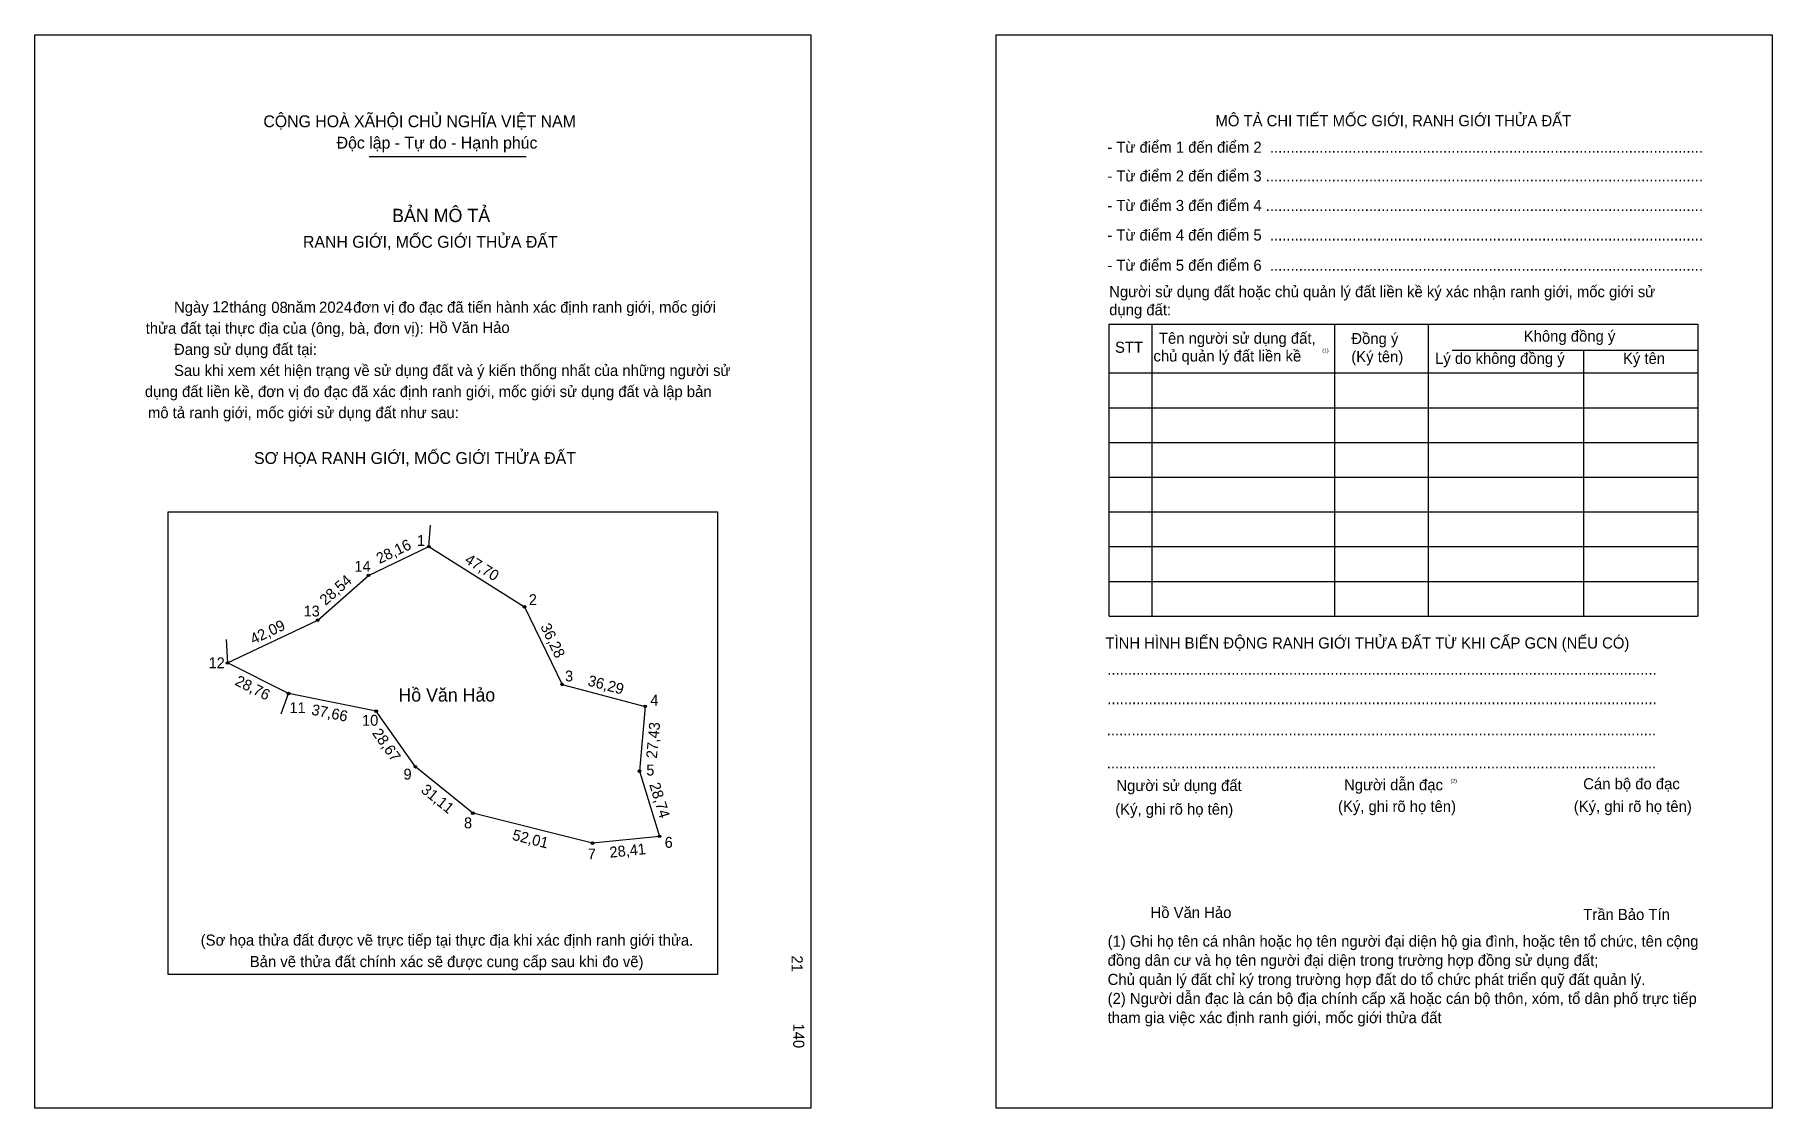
# Model space of a CAD drawing. Extents: x 547369 to 548102, y 1826117 to 1826569.
import ezdxf

# ---------------------------------------------------------------- set-up
doc = ezdxf.new("R2010")
doc.units = 0
for name, color, linetype in [('bmtKhungInTrang1', 7, 'Continuous'), ('bmtKhungInTrang2', 7, 'Continuous'), ('bmtNoiDung', 7, 'Continuous'), ('bmtTemplate', 7, 'Continuous'), ('CanhThua', 7, 'Continuous'), ('ChieuDaiCanhThua', 7, 'Continuous'), ('MocDinhThua', 7, 'Continuous'), ('RauThua', 7, 'Continuous'), ('SoHieuDinhThua', 7, 'Continuous'), ('TenChuSuDung', 7, 'Continuous')]:
    doc.layers.add(name, color=color, linetype=linetype)

msp = doc.modelspace()

# ---------------------------------------------------------------- linework, layer by layer
at = {"layer": 'bmtKhungInTrang1'}
msp.add_lwpolyline([(547369.34, 1826569.1), (547696.52, 1826569.1), (547696.52, 1826116.57), (547369.34, 1826116.57)], close=True, dxfattribs=at)
at = {"layer": 'bmtKhungInTrang2'}
msp.add_lwpolyline([(547774.54, 1826569.1), (548101.72, 1826569.1), (548101.72, 1826116.57), (547774.54, 1826116.57)], close=True, dxfattribs=at)
at = {"layer": 'bmtTemplate'}
for p, q in [((547510.33, 1826517.81), (547576.5, 1826517.81)), ((547840.18, 1826447.04), (547840.18, 1826324.02)), ((547917.14, 1826447.04), (547917.14, 1826324.02)), ((547956.74, 1826447.19), (547956.74, 1826324.02)), ((548070.4, 1826447.04), (548070.4, 1826324.02)), ((547966.79, 1826436.2), (548070.4, 1826436.2)), ((547822.24, 1826426.54), (548070.4, 1826426.54)), ((547822.24, 1826411.89), (548070.4, 1826411.89)), ((547822.24, 1826397.25), (548070.4, 1826397.25)), ((547822.24, 1826382.6), (548070.4, 1826382.6)), ((547822.24, 1826367.95), (548070.4, 1826367.95)), ((547822.24, 1826353.31), (548070.4, 1826353.31)), ((547822.24, 1826338.66), (548070.4, 1826338.66)), ((547822.24, 1826324.02), (548070.4, 1826324.02))]:
    msp.add_line(p, q, dxfattribs=at)
for points in [[(547822.08, 1826447.04), (548070.4, 1826447.04)], [(547822.08, 1826447.04), (547822.08, 1826324.02)], [(548022.1, 1826436.06), (548022.1, 1826324.02)]]:
    msp.add_lwpolyline(points, dxfattribs=at)
msp.add_lwpolyline([(547425.63, 1826172.93), (547425.63, 1826367.94), (547657.14, 1826367.94), (547657.14, 1826172.93)], close=True, dxfattribs=at)
at = {"layer": 'CanhThua'}
for p, q in [((547510.02, 1826341.21), (547535.44, 1826353.33)), ((547535.44, 1826353.33), (547575.8, 1826327.9)), ((547488.6, 1826322.34), (547510.02, 1826341.21)), ((547575.8, 1826327.9), (547591.59, 1826295.24)), ((547450.59, 1826304.27), (547488.6, 1826322.34)), ((547476.32, 1826291.42), (547450.59, 1826304.27)), ((547513.22, 1826283.95), (547476.32, 1826291.42)), ((547591.59, 1826295.24), (547626.67, 1826285.96)), ((547529.77, 1826260.53), (547513.22, 1826283.95)), ((547626.67, 1826285.96), (547624.21, 1826258.64)), ((547553.97, 1826240.98), (547529.77, 1826260.53)), ((547624.21, 1826258.64), (547632.69, 1826231.18)), ((547604.42, 1826228.31), (547553.97, 1826240.98)), ((547632.69, 1826231.18), (547604.42, 1826228.31))]:
    msp.add_line(p, q, dxfattribs=at)
at = {"layer": 'MocDinhThua'}
for centre in [(547535.44, 1826353.33), (547510.02, 1826341.21), (547575.8, 1826327.9), (547488.6, 1826322.34), (547450.59, 1826304.27), (547476.32, 1826291.42), (547591.59, 1826295.24), (547513.22, 1826283.95), (547626.67, 1826285.96), (547529.77, 1826260.53), (547624.21, 1826258.64), (547553.97, 1826240.98), (547604.42, 1826228.31), (547632.69, 1826231.18)]:
    msp.add_circle(centre, 0.549, dxfattribs=at)
at = {"layer": 'RauThua'}
for p, q in [((547535.44, 1826353.33), (547536.18, 1826362.41)), ((547450.02, 1826314.14), (547450.59, 1826304.27)), ((547473.21, 1826282.88), (547476.32, 1826291.42))]:
    msp.add_line(p, q, dxfattribs=at)

# ---------------------------------------------------------------- texts
at = {"layer": 'bmtNoiDung'}
for s, p in [('12', (547444.21, 1826452.08)), ('08', (547469.04, 1826451.82)), ('2024', (547489.18, 1826451.92)), ('Hồ Văn Hảo', (547535.42, 1826443.37)), ('Hồ Văn Hảo', (547839.66, 1826196.77))]:
    msp.add_text(s, height=4.681, dxfattribs=at).set_placement(p)
for s, p in [('21', (547688.37, 1826180.98)), ('140', (547689.04, 1826152.33))]:
    msp.add_text(s, height=4.681, rotation=270, dxfattribs=at).set_placement(p)
at = {"layer": 'bmtTemplate'}
for s, height, p in [('CỘNG HOÀ XÃHỘI CHỦ NGHĨA VIỆT NAM', 4.9934, (547465.72, 1826530.12)), ('MÔ TẢ CHI TIẾT MỐC GIỚI, RANH GIỚI THỬA ĐẤT', 4.6796, (547867.05, 1826530.52)), ('Độc lập - Tự do - Hạnh phúc', 4.9934, (547496.6, 1826521.09)), ('- Từ điểm 1 đến điểm 2  .........................................................................................................', 4.67958, (547821.44, 1826519.36)), ('- Từ điểm 2 đến điểm 3 ..........................................................................................................', 4.67958, (547821.44, 1826507.24)), ('BẢN MÔ TẢ', 5.618, (547519.97, 1826490.14)), ('- Từ điểm 3 đến điểm 4 ..........................................................................................................', 4.67958, (547821.44, 1826494.79)), ('RANH GIỚI, MỐC GIỚI THỬA ĐẤT', 4.9934, (547482.41, 1826479.31)), ('- Từ điểm 4 đến điểm 5  .........................................................................................................', 4.67958, (547821.44, 1826482.34)), ('- Từ điểm 5 đến điểm 6  .........................................................................................................', 4.67958, (547821.44, 1826469.6)), ('Người sử dụng đất hoặc chủ quản lý đất liền kề ký xác nhận ranh giới, mốc giới sử', 4.6796, (547822.24, 1826458.47)), ('Ngày     tháng     năm         đơn vị đo đạc đã tiến hành xác định ranh giới, mốc giới ', 4.6814, (547428.05, 1826451.93)), ('dụng đất:', 4.68, (547822.24, 1826450.85)), ('thửa đất tại thực địa của (ông, bà, đơn vị):', 4.6814, (547416.11, 1826443.04)), ('Không đồng ý', 4.6796, (547996.97, 1826439.72)), ('Đang sử dụng đất tại:', 4.6814, (547428.05, 1826434.14)), ('STT', 4.68, (547824.68, 1826435.03)), ('Tên người sử dụng đất,', 4.6796, (547843.2, 1826438.84)), ('Đồng ý', 4.68, (547924.3, 1826438.69)), ('Sau khi xem xét hiện trạng về sử dụng đất và ý kiến thống nhất của những người sử ', 4.6814, (547428.05, 1826425.25)), ('chủ quản lý đất liền kề', 4.6796, (547840.9, 1826431.36)), ('(1)', 1.56, (547912.08, 1826435.2)), ('(Ký tên)', 4.68, (547924.3, 1826431.08)), ('Lý do không đồng ý', 4.6796, (547959.6, 1826430.35)), ('Ký tên', 4.68, (548038.8, 1826430.35)), ('dụng đất liền kề, đơn vị đo đạc đã xác định ranh giới, mốc giới sử dụng đất và lập bản', 4.6814, (547415.76, 1826416.36)), ('mô tả ranh giới, mốc giới sử dụng đất như sau:', 4.6814, (547417.05, 1826407.47)), ('SƠ HỌA RANH GIỚI, MỐC GIỚI THỬA ĐẤT', 4.9934, (547461.78, 1826388.16)), ('TÌNH HÌNH BIẾN ĐỘNG RANH GIỚI THỬA ĐẤT TỪ KHI CẤP GCN (NẾU CÓ)', 4.6796, (547820.65, 1826310.36)), ('.....................................................................................................................................', 4.68659, (547821.44, 1826299.35)), ('.....................................................................................................................................', 4.68659, (547821.44, 1826286.9)), ('.....................................................................................................................................', 4.68659, (547821.2, 1826273.72)), ('.....................................................................................................................................', 4.68659, (547821.2, 1826259.8)), ('Người sử dụng đất', 4.6796, (547825.26, 1826250.29)), ('Người dẫn đạc', 4.6796, (547921.24, 1826250.58)), ('(2)', 1.56, (547966.18, 1826253.81)), ('Cán bộ đo đạc', 4.6796, (548022.05, 1826251.02)), ('(Ký, ghi rõ họ tên)', 4.6796, (547824.78, 1826240.33)), ('(Ký, ghi rõ họ tên)', 4.6796, (547918.69, 1826241.5)), ('(Ký, ghi rõ họ tên)', 4.6796, (548018.07, 1826241.5)), ('Trần Bảo Tín', 4.6796, (548022.05, 1826195.92)), ('(Sơ họa thửa đất được vẽ trực tiếp tại thực địa khi xác định ranh giới thửa.', 4.6814, (547439.29, 1826185.11)), ('(1) Ghi họ tên cá nhân hoặc họ tên người đại diện hộ gia đình, hoặc tên tổ chức, tên cộng', 4.6796, (547821.58, 1826184.66)), ('Bản vẽ thửa đất chính xác sẽ được cung cấp sau khi đo vẽ)', 4.6814, (547459.98, 1826176.06)), ('đồng dân cư và họ tên người đại diện trong trường hợp đồng sử dụng đất;', 4.6796, (547821.58, 1826176.61)), ('Chủ quản lý đất chỉ ký trong trường hợp đất do tổ chức phát triển quỹ đất quản lý.', 4.6796, (547821.58, 1826168.55)), ('(2) Người dẫn đạc là cán bộ địa chính cấp xã hoặc cán bộ thôn, xóm, tổ dân phố trực tiếp', 4.6796, (547821.58, 1826160.5)), ('tham gia việc xác định ranh giới, mốc giới thửa đất', 4.6796, (547821.58, 1826152.44))]:
    msp.add_text(s, height=height, dxfattribs=at).set_placement(p)
at = {"layer": 'ChieuDaiCanhThua'}
for s, rotation, p in [('28,16', 25.49868, (547514.65, 1826345.95)), ('47,70', 327.78695, (547550.2, 1826346.74)), ('28,54', 41.37913, (547491.91, 1826328.3)), ('42,09', 25.4229, (547461.52, 1826312)), ('36,28', 295.80714, (547582.33, 1826319.65)), ('28,76', 333.45099, (547453.36, 1826295.21)), ('36,29', 345.18016, (547602.12, 1826294.83)), ('37,66', 348.56116, (547485.71, 1826282.51)), ('28,67', 305.23593, (547511.35, 1826274.69)), ('27,43', 84.86741, (547631.58, 1826263.86)), ('31,11', 321.06353, (547531.79, 1826250.07)), ('28,74', 287.14436, (547628.32, 1826253.08)), ('52,01', 345.90284, (547570.33, 1826229.78)), ('28,41', 5.80329, (547611.87, 1826222.16))]:
    msp.add_text(s, height=4.579, rotation=rotation, dxfattribs=at).set_placement(p)
at = {"layer": 'SoHieuDinhThua'}
for s, height, p in [('1', 4.58, (547530.48, 1826353.64)), ('14', 4.579, (547504.1, 1826342.74)), ('13', 4.579, (547482.67, 1826323.87)), ('2', 4.58, (547577.6, 1826328.67)), ('12', 4.579, (547442.62, 1826302.03)), ('3', 4.58, (547592.87, 1826296.49)), ('4', 4.58, (547628.79, 1826286.3)), ('11', 4.579, (547476.71, 1826283.14)), ('10', 4.579, (547507.32, 1826277.82)), ('5', 4.58, (547627.12, 1826256.83)), ('9', 4.58, (547524.79, 1826255.11)), ('8', 4.58, (547550.29, 1826234.59)), ('7', 4.58, (547602.45, 1826221.45)), ('6', 4.58, (547634.87, 1826226.36))]:
    msp.add_text(s, height=height, dxfattribs=at).set_placement(p)
at = {"layer": 'TenChuSuDung'}
msp.add_text('Hồ Văn Hảo', height=5.6, dxfattribs=at).set_placement((547522.64, 1826288.02))

doc.saveas('drawing.dxf')
